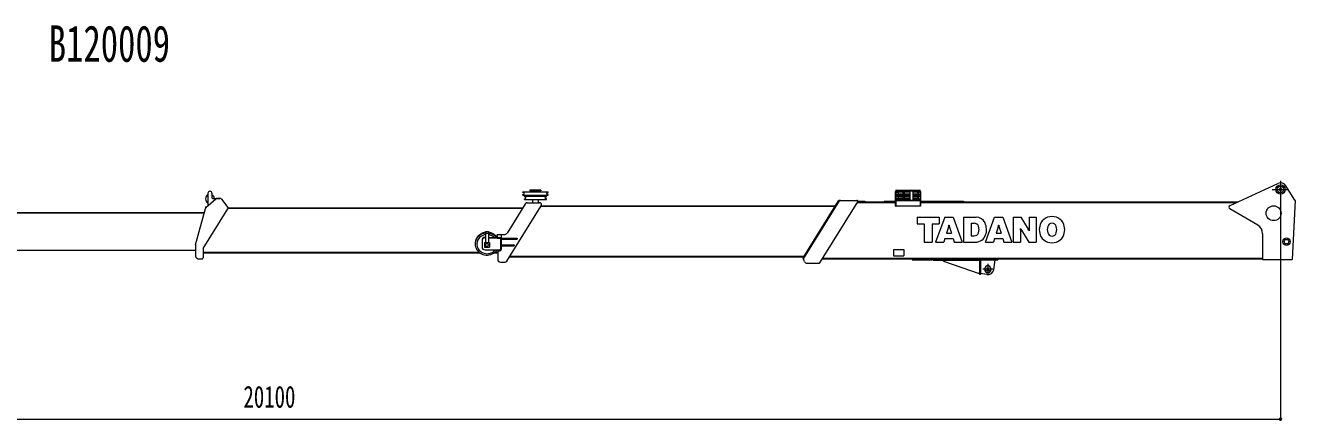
# Model space of a CAD drawing. Units: millimetres, scale not verified. Extents: x -25692 to 24490, y -16109 to 16085.
# Drawn here: x 9391 to 22193, y 1140 to 5114 of the extents above; entities that cross this region are included whole.
import ezdxf
from ezdxf.enums import TextEntityAlignment as Align

# ---------------------------------------------------------------- set-up
doc = ezdxf.new("R2010")
doc.units = ezdxf.units.MM
doc.header["$LTSCALE"] = 40
doc.header["$PDMODE"] = 32
doc.header["$PDSIZE"] = 20
doc.layers.add('0-0_0', color=7, linetype='Continuous', lineweight=18)
doc.layers.add('0-1_DEFPOINTS', color=7, linetype='Continuous')
doc.styles.add('ＭＳ ゴシック', font='')
doc.styles.get('ＭＳ ゴシック').set_extended_font_data('MS Gothic')

# ---------------------------------------------------------------- blocks, each defined once
blk = doc.blocks.new('D2')
at = {"layer": '0-0_0'}
for p, q in [((67769.8, 34125.64), (67769.8, 31806.44)), ((47674, 31810.94), (67765.6, 31810.94))]:
    blk.add_line(p, q, dxfattribs=at)
blk.add_solid([(67765.6, 31811.64), (67765.6, 31810.24), (67769.8, 31810.94)], dxfattribs=at)
at = {"layer": '0-1_DEFPOINTS'}
for p in [(67769.8, 34127.2), (67769.8, 31810.94)]:
    blk.add_point(p, dxfattribs=at)
at = {"layer": '0-0_0', "style": 'ＭＳ ゴシック', "width": 0.7}
blk.add_text('20100', height=219.9, dxfattribs=at).set_placement((57317.3, 31860.94), align=Align.BOTTOM_LEFT)

msp = doc.modelspace()

# ---------------------------------------------------------------- linework, layer by layer
at = {"layer": '0-0_0', "color": 5}
for p, q in [((21532.59, 3298.79), (22013.79, 3519.69)), ((21955.89, 3460.59), (22125.89, 3460.59)), ((22040.89, 3545.59), (22040.89, 3375.59)), ((22185.89, 3350.59), (22096.09, 3494.89)), ((11210.69, 3279.39), (11310.29, 3364.59)), ((11230.89, 3421.39), (11230.89, 3296.79)), ((11270.89, 3421.39), (11270.89, 3379.39)), ((11280.89, 3369.39), (11351.09, 3369.39)), ((11351.09, 3369.39), (11323.29, 3369.39)), ((11366.89, 3361.49), (11431.69, 3276.89)), ((14403.39, 3431.29), (14403.39, 3437.39)), ((14403.39, 3437.39), (14658.39, 3437.39)), ((14403.39, 3402.39), (14403.39, 3408.49)), ((14403.39, 3402.39), (14658.39, 3402.39)), ((14414.19, 3425.99), (14404.79, 3429.39)), ((14404.79, 3410.39), (14414.19, 3413.79)), ((14419.89, 3387.29), (14419.89, 3393.39)), ((14419.89, 3393.39), (14641.89, 3393.39)), ((14419.89, 3358.39), (14419.89, 3364.49)), ((14419.89, 3358.39), (14641.89, 3358.39)), ((14430.69, 3381.99), (14421.29, 3385.39)), ((14421.29, 3366.39), (14430.69, 3369.79)), ((14585.89, 3453.39), (14475.89, 3453.39)), ((14475.89, 3453.39), (14475.89, 3447.39)), ((14585.89, 3447.39), (14475.89, 3447.39)), ((14503.39, 3402.39), (14503.39, 3393.39)), ((14503.39, 3358.39), (14503.39, 3326.39)), ((14508.39, 3447.39), (14508.39, 3437.39)), ((14553.39, 3447.39), (14553.39, 3437.39)), ((14558.39, 3402.39), (14558.39, 3393.39)), ((14558.39, 3358.39), (14558.39, 3326.39)), ((14585.89, 3453.39), (14585.89, 3447.39)), ((14631.19, 3381.99), (14640.59, 3385.39)), ((14640.59, 3366.39), (14631.19, 3369.79)), ((14641.89, 3387.29), (14641.89, 3393.39)), ((14641.89, 3358.39), (14641.89, 3364.49)), ((14647.69, 3425.99), (14657.09, 3429.39)), ((14657.09, 3410.39), (14647.69, 3413.79)), ((14658.39, 3431.29), (14658.39, 3437.39)), ((14658.39, 3402.39), (14658.39, 3408.49)), ((17229.19, 2770.29), (17586.49, 3344.39)), ((17233.89, 2760.89), (17597.09, 3344.39)), ((17398.89, 2720.79), (17780.39, 3333.79)), ((17594.99, 3349.09), (17771.99, 3349.09)), ((17777.49, 3329.09), (18159.89, 3329.09)), ((17779.99, 3333.09), (17850.89, 3333.09)), ((17781.49, 3342.09), (17850.89, 3342.09)), ((17850.89, 3342.09), (17850.89, 3329.09)), ((17850.89, 3333.59), (18159.89, 3333.59)), ((18045.89, 3340.59), (18045.89, 3333.59)), ((18045.89, 3340.59), (18159.89, 3340.59)), ((18159.89, 3290.59), (18159.89, 3439.59)), ((18165.89, 3290.59), (18165.89, 3439.59)), ((18165.89, 3353.59), (18407.89, 3353.59)), ((18165.89, 3347.59), (18407.89, 3347.59)), ((18171.89, 3451.59), (18401.89, 3451.59)), ((18171.89, 3445.59), (18401.89, 3445.59)), ((18234.19, 3438.59), (18175.89, 3438.59)), ((18175.89, 3432.49), (18175.89, 3438.59)), ((18175.89, 3403.59), (18175.89, 3409.69)), ((18234.19, 3403.59), (18175.89, 3403.59)), ((18234.19, 3394.59), (18175.89, 3394.59)), ((18175.89, 3388.49), (18175.89, 3394.59)), ((18175.89, 3359.59), (18175.89, 3365.69)), ((18234.19, 3359.59), (18175.89, 3359.59)), ((18186.59, 3427.19), (18177.19, 3430.59)), ((18177.19, 3411.59), (18186.59, 3414.99)), ((18186.59, 3383.19), (18177.19, 3386.59)), ((18177.19, 3367.59), (18186.59, 3370.99)), ((18234.19, 3431.09), (18182.19, 3431.09)), ((18234.19, 3411.09), (18182.19, 3411.09)), ((18234.19, 3387.09), (18182.19, 3387.09)), ((18234.19, 3367.09), (18182.19, 3367.09)), ((18234.19, 3445.59), (18234.19, 3353.59)), ((18250.19, 3353.59), (18250.19, 3445.59)), ((18307.89, 3438.59), (18250.19, 3438.59)), ((18307.89, 3431.09), (18250.19, 3431.09)), ((18307.89, 3411.09), (18250.19, 3411.09)), ((18307.89, 3403.59), (18250.19, 3403.59)), ((18307.89, 3394.59), (18250.19, 3394.59)), ((18307.89, 3387.09), (18250.19, 3387.09)), ((18307.89, 3367.09), (18250.19, 3367.09)), ((18307.89, 3359.59), (18250.19, 3359.59)), ((18307.89, 3353.59), (18307.89, 3445.59)), ((18308.89, 3353.59), (18338.89, 3353.59)), ((18339.89, 3353.59), (18339.89, 3445.59)), ((18397.89, 3438.59), (18339.89, 3438.59)), ((18394.59, 3431.09), (18339.89, 3431.09)), ((18394.59, 3411.09), (18339.89, 3411.09)), ((18397.89, 3403.59), (18339.89, 3403.59)), ((18397.89, 3394.59), (18339.89, 3394.59)), ((18394.59, 3387.09), (18339.89, 3387.09)), ((18394.59, 3367.09), (18339.89, 3367.09)), ((18397.89, 3359.59), (18339.89, 3359.59)), ((18387.19, 3427.19), (18396.59, 3430.59)), ((18396.59, 3411.59), (18387.19, 3414.99)), ((18387.19, 3383.19), (18396.59, 3386.59)), ((18396.59, 3367.59), (18387.19, 3370.99)), ((18397.89, 3432.49), (18397.89, 3438.59)), ((18397.89, 3403.59), (18397.89, 3409.69)), ((18397.89, 3388.49), (18397.89, 3394.59)), ((18397.89, 3359.59), (18397.89, 3365.69)), ((18407.89, 3439.59), (18407.89, 3290.59)), ((18413.89, 3439.59), (18413.89, 3290.59)), ((18413.89, 3340.59), (18845.89, 3340.59)), ((18413.89, 3333.59), (21608.49, 3333.59)), ((18413.89, 3329.09), (21598.69, 3329.09)), ((18845.89, 3340.59), (18845.89, 3333.59)), ((22162.89, 2752.19), (22192.89, 3350.19)), ((22192.89, 3350.19), (22185.89, 3350.59)), ((8222.49, 3227.09), (11192.99, 3227.09)), ((8222.89, 3223.09), (11191.89, 3223.09)), ((11105.89, 2902.39), (11204.29, 3269.39)), ((11180.89, 2863.39), (11432.29, 3265.49)), ((11205.89, 3284.39), (11205.89, 3273.49)), ((11205.89, 3284.39), (11216.49, 3284.39)), ((11432.79, 3275.39), (14404.19, 3275.39)), ((11433.89, 3271.39), (14401.69, 3271.39)), ((14241.69, 2735.69), (14590.39, 3295.79)), ((14430.09, 3316.99), (14245.49, 3020.39)), ((14447.09, 3326.39), (14573.39, 3326.39)), ((14587.29, 3290.89), (17553.19, 3290.89)), ((14590.09, 3295.39), (17555.99, 3295.39)), ((18159.89, 3290.59), (18165.89, 3290.59)), ((18165.89, 3294.59), (18407.89, 3294.59)), ((18413.89, 3290.59), (18407.89, 3290.59)), ((21811.39, 3099.49), (21530.89, 3263.29)), ((13992.99, 2946.39), (13992.99, 2880.69)), ((14022.99, 2976.39), (14026.89, 2976.39)), ((14022.99, 2973.39), (14026.89, 2973.39)), ((14026.89, 3037.29), (14058.99, 3037.29)), ((14026.89, 3037.29), (14026.89, 2923.79)), ((14029.69, 3019.39), (14055.69, 3019.39)), ((14058.89, 3037.29), (14058.89, 2923.79)), ((14058.89, 2976.39), (14144.99, 2976.39)), ((14058.89, 2973.39), (14144.99, 2973.39)), ((14129.59, 2992.89), (14144.99, 2992.89)), ((14132.59, 2989.79), (14144.99, 2989.79)), ((14144.99, 3006.69), (14144.99, 2970.49)), ((14144.99, 3006.69), (14173.99, 3006.69)), ((14144.99, 2976.09), (14173.99, 2976.09)), ((14144.99, 2970.49), (14173.99, 2970.49)), ((14179.99, 2964.49), (14179.99, 2853.69)), ((14185.99, 3006.39), (14220.09, 3006.39)), ((14185.99, 3006.39), (14185.99, 2853.99)), ((14185.99, 2969.39), (14345.99, 2969.39)), ((14185.99, 2960.39), (14345.99, 2960.39)), ((14345.99, 2969.39), (14345.99, 2960.39)), ((21860.89, 3013.19), (21860.89, 2752.59)), ((8135.89, 2848.09), (11105.89, 2848.09)), ((11105.89, 2902.39), (11105.89, 2789.79)), ((11180.89, 2863.39), (11180.89, 2770.99)), ((11180.89, 2827.39), (13960.89, 2827.39)), ((11180.89, 2821.89), (13969.24, 2821.89)), ((14017.89, 2925.89), (14017.89, 2876.79)), ((14017.89, 2925.89), (14026.99, 2925.89)), ((14017.89, 2923.79), (14067.89, 2923.79)), ((14017.89, 2876.79), (14067.89, 2876.79)), ((14022.99, 2850.69), (14173.99, 2850.69)), ((14058.99, 2925.89), (14067.89, 2925.89)), ((14067.89, 2925.89), (14067.89, 2876.79)), ((14116.59, 2821.89), (14150.89, 2821.89)), ((14123.71, 2827.39), (14150.89, 2827.39)), ((14150.89, 2850.69), (14150.89, 2755.69)), ((14154.99, 2850.69), (14154.99, 2842.09)), ((14154.99, 2847.79), (14173.99, 2847.79)), ((14154.99, 2842.09), (14173.99, 2842.09)), ((14185.99, 2900.39), (14315.99, 2900.39)), ((14185.99, 2891.39), (14315.99, 2891.39)), ((14315.99, 2900.39), (14315.99, 2891.39)), ((18140.89, 2856.09), (18245.89, 2856.09)), ((18140.89, 2856.09), (18140.89, 2791.09)), ((18245.89, 2856.09), (18245.89, 2791.09)), ((11135.89, 2761.59), (11170.89, 2761.59)), ((14180.69, 2726.39), (14224.79, 2726.39)), ((14270.19, 2781.39), (17236.09, 2781.39)), ((14274.19, 2787.89), (17240.09, 2787.89)), ((17242.69, 2732.69), (17228.69, 2760.49)), ((17269.49, 2716.09), (17390.39, 2716.09)), ((17423.39, 2760.09), (21860.99, 2760.09)), ((17427.09, 2766.09), (21860.89, 2766.09)), ((18140.89, 2791.09), (18245.89, 2791.09)), ((18327.89, 2760.09), (18327.89, 2751.09)), ((18327.89, 2751.09), (18527.89, 2751.09)), ((18527.89, 2760.09), (18527.89, 2751.09)), ((18643.99, 2737.59), (18646.89, 2746.09)), ((18643.99, 2737.59), (19003.99, 2612.59)), ((19006.89, 2760.09), (19006.89, 2601.09)), ((19015.89, 2741.09), (19015.89, 2601.09)), ((19025.89, 2751.09), (19190.89, 2751.09)), ((19090.89, 2710.59), (19090.89, 2610.59)), ((19150.19, 2651.19), (19165.89, 2751.09)), ((19190.89, 2760.09), (19190.89, 2751.09)), ((21860.89, 2752.59), (22155.89, 2752.59)), ((22162.89, 2752.19), (22155.89, 2752.59)), ((19001.89, 2620.09), (18999.49, 2613.49)), ((19003.99, 2612.59), (19006.89, 2621.09)), ((19015.89, 2601.09), (19006.89, 2601.09)), ((19082.09, 2601.19), (19015.99, 2611.09)), ((19040.89, 2660.59), (19140.89, 2660.59)), ((19055.89, 2643.59), (19125.89, 2643.59)), ((19055.99, 2643.59), (19073.99, 2621.59)), ((19073.89, 2621.59), (19107.89, 2621.59)), ((19107.89, 2621.59), (19125.89, 2643.59))]:
    msp.add_line(p, q, dxfattribs=at)
at = {"layer": '0-0_0'}
for p, q in [((18378.96, 3180.61), (18599.28, 3180.61)), ((18449.27, 3112.21), (18449.27, 2928.61)), ((18529.05, 3112.21), (18529.05, 2928.61)), ((18529.05, 3112.21), (18599.28, 3112.21)), ((18599.28, 3180.61), (18599.28, 3112.21)), ((18656.31, 3180.61), (18742.42, 3180.61)), ((18694, 3079.59), (18675.14, 3018.5)), ((18698.5, 3099.57), (18700.26, 3099.57)), ((18704.73, 3079.59), (18723.52, 3018.5)), ((18742.42, 3180.61), (18833.61, 2928.61)), ((18846.93, 3180.61), (18972.82, 3180.61)), ((18846.93, 3180.61), (18846.93, 2928.61)), ((18921.59, 3118.55), (18954.46, 3118.55)), ((19065.99, 2928.61), (19157.18, 3180.61)), ((19157.18, 3180.61), (19243.25, 3180.61)), ((19194.87, 3079.59), (19176.04, 3018.5)), ((19199.37, 3099.57), (19201.06, 3099.57)), ((19205.6, 3079.59), (19224.42, 3018.5)), ((19243.25, 3180.61), (19334.48, 2928.61)), ((19347.72, 3180.61), (19422.5, 3180.61)), ((19347.72, 3180.61), (19347.72, 2928.61)), ((19422.5, 3180.61), (19496.73, 3059.83)), ((19507.31, 3180.61), (19579.53, 3180.61)), ((19507.31, 3180.61), (19507.31, 3060.3)), ((19579.53, 3180.61), (19579.53, 2928.61)), ((18658.76, 2965.33), (18647.42, 2928.61)), ((18658.76, 2965.33), (18739.97, 2965.33)), ((18675.14, 3018.5), (18723.52, 3018.5)), ((19159.59, 2965.33), (19148.32, 2928.61)), ((19159.59, 2965.33), (19240.84, 2965.33)), ((19176.04, 3018.5), (19224.42, 3018.5)), ((19240.84, 2965.33), (19252.14, 2928.61)), ((19418.79, 3067.89), (19420.23, 3067.89)), ((19419.98, 3048.92), (19419.98, 2928.61)), ((19430.56, 3049.35), (19504.79, 2928.61)), ((19507.06, 3041.29), (19508.46, 3041.29)), ((18449.27, 2928.61), (18529.05, 2928.61)), ((18846.93, 2928.61), (18966.77, 2928.61)), ((19065.99, 2928.61), (19148.32, 2928.61)), ((19252.14, 2928.61), (19334.48, 2928.61)), ((19347.72, 2928.61), (19419.98, 2928.61)), ((19504.79, 2928.61), (19579.53, 2928.61))]:
    msp.add_line(p, q, dxfattribs=at)
for points in [[(18378.96, 3180.61), (18378.96, 3112.21), (18449.27, 3112.21)], [(18656.31, 3180.61), (18565.12, 2928.61), (18647.42, 2928.61)], [(18921.59, 3118.55), (18921.59, 2991.9), (18954.1, 2991.9)], [(18739.97, 2965.33), (18751.24, 2928.61), (18833.61, 2928.61)]]:
    msp.add_lwpolyline(points, dxfattribs=at)
at = {"layer": '0-0_0', "color": 5}
for points in [[(14026.89, 3026.99), (14021.19, 3026.09), (14015.49, 3024.99), (14009.79, 3023.59), (14004.29, 3021.99), (13998.79, 3019.99), (13993.39, 3017.89), (13988.09, 3015.39), (13982.89, 3012.79), (13977.89, 3009.79), (13972.99, 3006.69), (13968.29, 3003.29), (13963.69, 2999.69), (13959.39, 2995.79), (13955.19, 2991.79), (13951.29, 2987.49), (13947.49, 2982.99), (13943.99, 2978.39), (13940.79, 2973.59), (13937.79, 2968.59), (13935.09, 2963.39), (13932.59, 2958.09), (13930.49, 2952.69), (13928.59, 2947.19), (13927.09, 2941.59), (13925.79, 2935.99), (13924.89, 2930.19), (13924.29, 2924.39), (13923.99, 2918.59), (13923.99, 2912.79)], [(14026.89, 3023.59), (14021.29, 3022.69), (14015.59, 3021.59), (14009.99, 3020.19), (14004.49, 3018.59), (13999.09, 3016.69), (13993.69, 3014.59), (13988.49, 3012.19), (13983.29, 3009.59), (13978.39, 3006.69), (13973.49, 3003.59), (13968.79, 3000.19), (13964.29, 2996.69), (13959.89, 2992.89), (13955.79, 2988.89), (13951.89, 2984.69), (13948.09, 2980.29), (13944.59, 2975.79), (13941.39, 2970.99), (13938.39, 2966.09), (13935.59, 2961.09), (13933.09, 2955.89), (13930.89, 2950.49), (13928.99, 2945.09), (13927.39, 2939.59), (13926.09, 2933.99), (13925.09, 2928.29), (13924.39, 2922.59), (13923.99, 2916.79), (13923.99, 2911.09)], [(14026.89, 3020.19), (14011.19, 3017.09), (13995.89, 3012.09), (13981.49, 3005.09), (13968.09, 2996.29), (13955.99, 2985.69), (13945.49, 2973.59), (13936.89, 2960.09), (13930.29, 2945.39), (13925.99, 2929.99), (13923.99, 2914.09), (13924.59, 2897.99), (13927.49, 2882.19), (13932.79, 2867.09), (13940.19, 2852.89), (13949.69, 2839.89), (13960.89, 2828.39), (13973.49, 2818.59), (13987.39, 2810.49), (14002.19, 2804.29), (14017.69, 2800.09), (14033.59, 2797.89), (14049.69, 2797.79), (14065.59, 2799.59), (14081.19, 2803.49), (14096.09, 2809.39), (14110.19, 2817.09), (14122.99, 2826.69), (14134.49, 2837.89), (14144.19, 2850.69)], [(14026.89, 3003.69), (14013.79, 3000.89), (14001.19, 2996.49), (13989.09, 2990.59), (13977.99, 2983.09), (13967.99, 2974.19), (13959.19, 2964.09), (13951.89, 2952.79), (13946.29, 2940.59), (13942.59, 2927.69), (13940.69, 2914.39), (13940.89, 2900.99), (13942.99, 2887.79), (13946.99, 2874.99), (13952.89, 2862.89), (13960.39, 2851.79), (13969.29, 2841.79), (13979.49, 2833.19), (13990.79, 2825.89), (14002.89, 2820.09), (14015.69, 2815.99), (14028.79, 2813.39), (14042.19, 2812.49), (14055.59, 2813.19), (14068.79, 2815.59), (14081.59, 2819.59), (14093.79, 2825.19), (14105.19, 2832.29), (14115.49, 2840.79), (14124.59, 2850.69)], [(14143.09, 2976.59), (14141.09, 2979.49), (14138.99, 2982.19), (14136.79, 2984.89), (14134.49, 2987.59), (14132.19, 2990.19), (14129.79, 2992.69), (14127.29, 2995.09), (14124.69, 2997.49), (14122.09, 2999.69), (14119.39, 3001.89), (14116.59, 3003.99), (14113.79, 3006.09), (14110.89, 3007.99), (14107.89, 3009.89), (14104.89, 3011.69), (14101.89, 3013.29), (14098.79, 3014.99), (14095.59, 3016.49), (14092.49, 3017.89), (14089.19, 3019.19), (14085.99, 3020.49), (14082.69, 3021.59), (14079.39, 3022.69), (14075.99, 3023.59), (14072.59, 3024.49), (14069.19, 3025.29), (14065.79, 3025.89), (14062.39, 3026.49), (14058.89, 3026.99)], [(14137.99, 2976.59), (14135.99, 2979.09), (14133.89, 2981.49), (14131.69, 2983.79), (14129.49, 2986.09), (14127.19, 2988.29), (14124.89, 2990.49), (14122.39, 2992.59), (14119.99, 2994.59), (14117.49, 2996.49), (14114.89, 2998.39), (14112.29, 3000.19), (14109.59, 3001.99), (14106.89, 3003.69), (14104.09, 3005.29), (14101.29, 3006.79), (14098.49, 3008.29), (14095.59, 3009.59), (14092.69, 3010.89), (14089.69, 3012.19), (14086.79, 3013.29), (14083.79, 3014.39), (14080.69, 3015.39), (14077.69, 3016.29), (14074.59, 3017.09), (14071.49, 3017.89), (14068.39, 3018.59), (14065.19, 3019.19), (14062.09, 3019.69), (14058.89, 3020.19)], [(14115.49, 2976.59), (14113.89, 2978.09), (14112.19, 2979.49), (14110.49, 2980.99), (14108.79, 2982.29), (14107.09, 2983.69), (14105.29, 2984.99), (14103.49, 2986.29), (14101.69, 2987.49), (14099.89, 2988.69), (14097.99, 2989.79), (14096.09, 2990.89), (14094.19, 2991.99), (14092.19, 2992.99), (14090.29, 2993.99), (14088.29, 2994.89), (14086.29, 2995.89), (14084.29, 2996.69), (14082.19, 2997.49), (14080.19, 2998.29), (14078.09, 2998.99), (14075.99, 2999.69), (14073.89, 3000.39), (14071.79, 3000.99), (14069.69, 3001.59), (14067.59, 3002.09), (14065.39, 3002.49), (14063.29, 3002.99), (14061.09, 3003.39), (14058.89, 3003.69)], [(11105.89, 2789.79), (11105.99, 2788.19), (11106.09, 2786.59), (11106.39, 2785.09), (11106.69, 2783.49), (11107.09, 2781.99), (11107.59, 2780.49), (11108.19, 2778.99), (11108.89, 2777.59), (11109.59, 2776.19), (11110.49, 2774.89), (11111.39, 2773.59), (11112.29, 2772.39), (11113.39, 2771.19), (11114.49, 2770.09), (11115.59, 2768.99), (11116.89, 2767.99), (11118.09, 2767.09), (11119.49, 2766.19), (11120.79, 2765.39), (11122.19, 2764.69), (11123.69, 2763.99), (11125.09, 2763.49), (11126.59, 2762.99), (11128.09, 2762.49), (11129.69, 2762.19), (11131.19, 2761.89), (11132.79, 2761.69), (11134.39, 2761.59), (11135.89, 2761.59)], [(11170.89, 2761.59), (11171.49, 2761.59), (11171.99, 2761.59), (11172.49, 2761.69), (11172.99, 2761.79), (11173.49, 2761.89), (11173.99, 2761.99), (11174.49, 2762.19), (11174.99, 2762.39), (11175.49, 2762.59), (11175.99, 2762.89), (11176.39, 2763.09), (11176.89, 2763.39), (11177.29, 2763.69), (11177.69, 2764.09), (11178.09, 2764.39), (11178.49, 2764.79), (11178.79, 2765.19), (11179.09, 2765.59), (11179.39, 2765.99), (11179.69, 2766.49), (11179.99, 2766.89), (11180.19, 2767.39), (11180.39, 2767.89), (11180.59, 2768.39), (11180.69, 2768.89), (11180.79, 2769.39), (11180.89, 2769.89), (11180.89, 2770.39), (11180.89, 2770.99)], [(18536.89, 2760.09), (18536.89, 2746.09), (19006.89, 2746.09)]]:
    msp.add_lwpolyline(points, dxfattribs=at)
msp.add_lwpolyline([(14057.89, 2900.29), (14057.59, 2903.39), (14056.49, 2906.39), (14054.69, 2908.99), (14052.49, 2911.19), (14049.79, 2912.89), (14046.79, 2913.89), (14043.69, 2914.39), (14040.59, 2914.19), (14037.49, 2913.49), (14034.69, 2912.09), (14032.19, 2910.19), (14030.19, 2907.79), (14028.79, 2904.89), (14027.99, 2901.89), (14027.99, 2898.69), (14028.79, 2895.69), (14030.19, 2892.89), (14032.19, 2890.49), (14034.69, 2888.49), (14037.49, 2887.19), (14040.59, 2886.39), (14043.69, 2886.19), (14046.79, 2886.69), (14049.79, 2887.79), (14052.49, 2889.39), (14054.69, 2891.59), (14056.49, 2894.19), (14057.59, 2897.19)], close=True, dxfattribs=at)
for centre, radius in [((22040.89, 3460.59), 47.5), ((22040.89, 3460.59), 33), ((21970.89, 3220.59), 75), ((22100.89, 2933.59), 37.5), ((22100.89, 2933.59), 22.5)]:
    msp.add_circle(centre, radius, dxfattribs=at)
for centre, radius, start, end in [((22040.89, 3460.59), 65, 31.8908, 114.656), ((11250.89, 3365.39), 45, 116.388, 243.612), ((11250.89, 3421.39), 20, 0, 180), ((11250.89, 3365.39), 45, 5.09961, 63.6122), ((11280.89, 3379.39), 10, 180, 270), ((11323.29, 3349.39), 20, 90, 130.515), ((11351.09, 3349.39), 20, 37.4271, 90), ((14405.39, 3431.29), 2, 180, 250), ((14405.39, 3408.49), 2, 110, 180), ((14411.89, 3419.89), 6.5, 290, 70), ((14421.89, 3387.29), 2, 180, 250), ((14421.89, 3364.49), 2, 110, 180), ((14428.39, 3375.89), 6.5, 290, 70), ((14633.39, 3375.89), 6.5, 110, 250), ((14639.89, 3387.29), 2, 290, 360), ((14639.89, 3364.49), 2, 360, 70), ((14649.89, 3419.89), 6.5, 110, 250), ((14656.39, 3431.29), 2, 290, 360), ((14656.39, 3408.49), 2, 360, 70), ((17594.99, 3339.09), 10, 90, 148.101), ((17605.59, 3339.09), 10, 90, 148.101), ((17771.99, 3339.09), 10, 328.1005, 90), ((18171.89, 3439.59), 12, 90, 180), ((18171.89, 3439.59), 6, 90, 180), ((18177.89, 3432.49), 2, 180, 250), ((18177.89, 3409.69), 2, 110, 180), ((18177.89, 3388.49), 2, 180, 250), ((18177.89, 3365.69), 2, 110, 180), ((18184.39, 3421.09), 6.5, 290, 70), ((18184.39, 3377.09), 6.5, 290, 70), ((18389.39, 3421.09), 6.5, 110, 250), ((18389.39, 3377.09), 6.5, 110, 250), ((18395.89, 3432.49), 2, 290, 360), ((18395.89, 3409.69), 2, 360, 70), ((18395.89, 3388.49), 2, 290, 360), ((18395.89, 3365.69), 2, 360, 70), ((18401.89, 3439.59), 12, 0, 90), ((18401.89, 3439.59), 6, 0, 90), ((11223.69, 3264.19), 20, 130.515, 164.992), ((11423.79, 3270.79), 10, 327.9946, 37.4271), ((14447.09, 3306.39), 20, 90, 148.1), ((14573.39, 3306.39), 20, 328.1, 90), ((21540.89, 3280.59), 20, 114.656, 239.72), ((21760.89, 3013.19), 100, 0, 59.7204), ((14022.99, 2946.39), 30, 90, 180), ((14022.99, 2943.39), 30, 90, 180), ((14173.99, 2994.69), 12, 0, 90), ((14173.99, 2964.09), 12, 0, 90), ((14173.99, 2964.49), 6, 0, 90), ((14220.09, 3036.39), 30, 270, 327.7113), ((14022.99, 2880.69), 30, 180, 270), ((14173.99, 2856.69), 6, 270, 0), ((14173.99, 2854.09), 12, 270, 0), ((14173.99, 2853.79), 6, 270, 0), ((14180.89, 2756.39), 30, 180, 270.0037), ((14224.79, 2746.39), 20, 270, 328.1), ((17237.69, 2764.99), 10, 148.101, 206.565), ((17242.39, 2755.59), 10, 148.101, 206.565), ((17269.49, 2746.09), 30, 206.565, 270), ((17390.39, 2726.09), 10, 270, 328.1005), ((19025.89, 2741.09), 19, 90, 180), ((19025.89, 2741.09), 10, 90, 180), ((19090.89, 2660.59), 30, 325.4821, 214.518), ((19090.89, 2660.59), 60, 261.5359, 351.04292)]:
    msp.add_arc(centre, radius, start, end, dxfattribs=at)
at = {"layer": '0-0_0'}
for centre, radius, start, end in [((18567.64, 3118.55), 132.21, 342.867, 351.73902), ((18831.05, 3118.55), 132.21, 188.261, 197.133), ((18954.46, 3074.19), 44.32, 22.2133, 90), ((18972.82, 3081.83), 98.78, 23.9328, 90), ((18906.4, 3054.61), 96.25, 340.276, 22.213), ((18911.48, 3054.61), 165.9, 341.626, 23.9327), ((19068.51, 3118.55), 132.21, 342.867, 351.73902), ((19331.92, 3118.55), 132.21, 188.261, 197.133), ((19761.87, 3054.61), 151.97, 152.861, 207.131), ((19725.8, 3073.04), 111.45, 107.346, 153.043), ((19818.21, 3054.61), 127.91, 165.132, 194.869), ((19737.82, 3034.34), 151.97, 72.7367, 107.323), ((19737.82, 3075.67), 44.77, 14.6894, 164.799), ((19657.4, 3054.61), 127.91, 345.311, 14.6886), ((19749.84, 3073.04), 111.44, 27.0618, 72.7366), ((19713.74, 3054.61), 151.97, 332.938, 27.062), ((18954.1, 3037.51), 45.59, 270, 340.276), ((18966.77, 3036.25), 107.64, 270, 341.626), ((19257.83, 3048.92), 162.1, 0, 6.7299), ((19644.08, 3180.61), 250.65, 206.723, 211.578), ((19283.18, 2928.61), 250.65, 26.7228, 31.5781), ((19669.46, 3060.3), 162.1, 180, 186.73), ((19725.8, 3036.14), 111.44, 206.967, 252.685), ((19737.82, 3033.55), 44.77, 195.203, 345.311), ((19749.84, 3036.14), 111.45, 287.263, 332.938), ((19737.82, 3074.84), 151.97, 252.699, 287.263)]:
    msp.add_arc(centre, radius, start, end, dxfattribs=at)
at = {"layer": '0-0_0', "color": 1}
for p in [(22040.89, 3460.59), (19090.89, 2660.59)]:
    msp.add_point(p, dxfattribs=at)

# ---------------------------------------------------------------- block references
at = {"layer": '0-0_0'}
msp.add_blockref('D2', (-45728.91, -30666.61), dxfattribs=at)

# ---------------------------------------------------------------- texts
at = {"layer": '0-0_0', "style": 'ＭＳ ゴシック', "width": 0.7}
msp.add_text('B120009', height=366.6, dxfattribs=at).set_placement((9626.46, 4637.21), align=Align.BOTTOM_LEFT)

doc.saveas('drawing.dxf')
